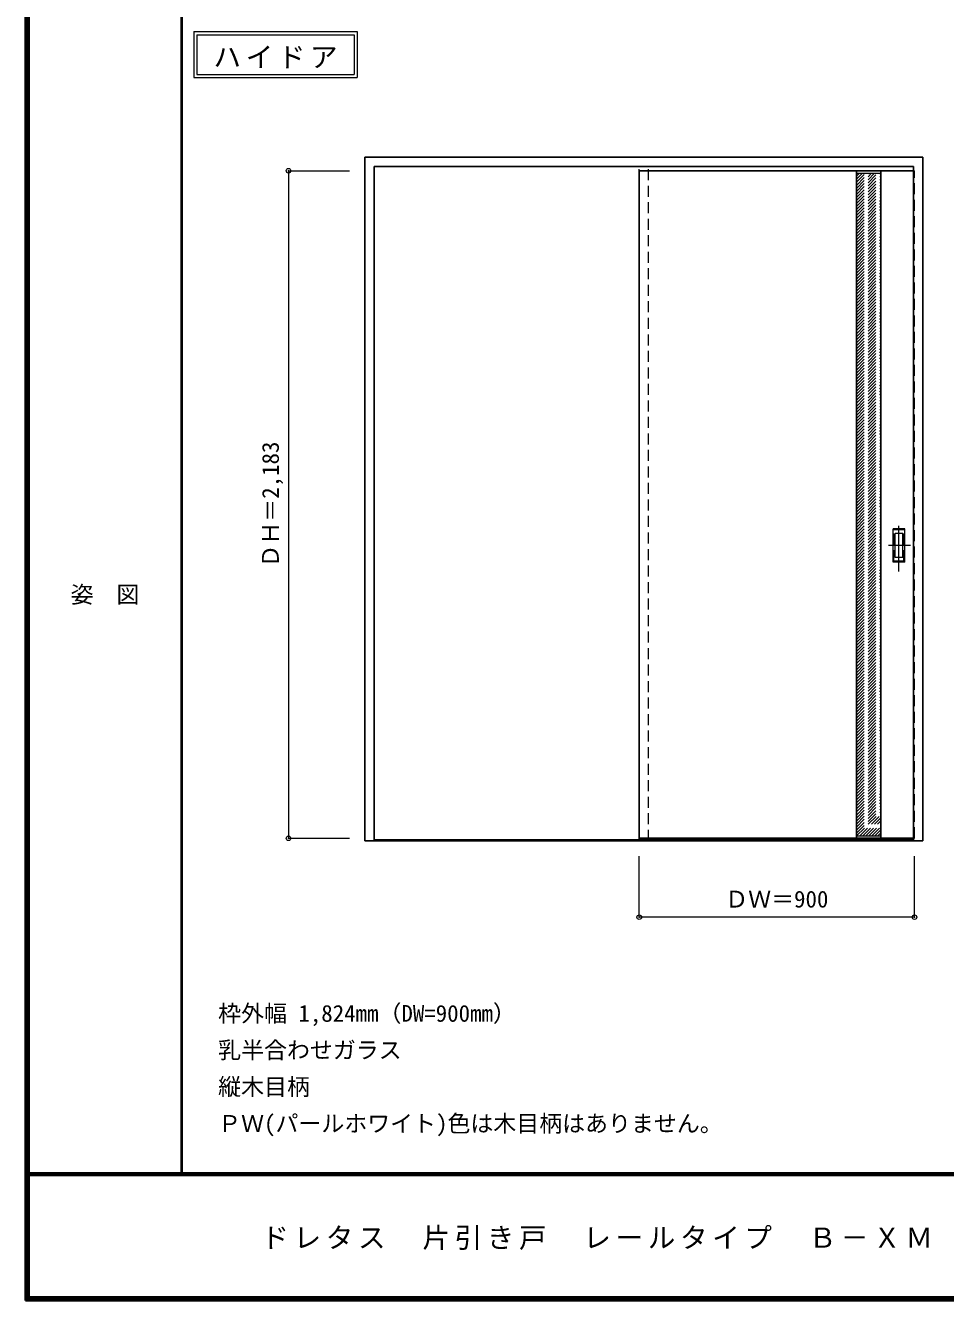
# Model space of a CAD drawing. Units: millimetres, scale not verified. Extents: x -6000 to 5700, y -4307 to 4175.
# Drawn here: x -6000 to -2992, y -4205 to -36 of the extents above; entities that cross this region are included whole.
import ezdxf
from ezdxf.enums import TextEntityAlignment as Align

# ---------------------------------------------------------------- set-up
doc = ezdxf.new("R2010")
doc.units = ezdxf.units.MM
doc.header["$LTSCALE"] = 30
doc.header["$PDMODE"] = 32
doc.header["$PDSIZE"] = 15
doc.linetypes.add('CHAIN1', pattern=[8, 5, -1, 1, -1])
doc.linetypes.add('DASHED1', pattern=[1.8, 1.2, -0.6])
for name, color, linetype, lineweight in [('0-2_扉', 4, 'DASHED1', 9), ('0-3_仕上げ', 3, 'Continuous', 25), ('0-4_枠', 3, 'Continuous', 25), ('0-6_引手', 7, 'Continuous', 18), ('0-A_文字', 7, 'Continuous', 18), ('0-B_寸法', 7, 'Continuous', 9), ('0-C_ハッチ', 4, 'DASHED1', 9), ('F-1_枠', 6, 'Continuous', 40), ('F-A_文字', 7, 'Continuous', 18)]:
    doc.layers.add(name, color=color, linetype=linetype, lineweight=lineweight)
doc.styles.add('ＭＳ ゴシック', font='')
doc.styles.get('ＭＳ ゴシック').set_extended_font_data('MS Gothic')

msp = doc.modelspace()

# ---------------------------------------------------------------- linework, layer by layer
at = {"layer": '0-2_扉'}
for p, q in [((-3993, -510.5), (-3993, -514.5)), ((-3096, -510.5), (-3093, -510.5)), ((-3093, -2693.5), (-3093, -510.5)), ((-3096, -2693.5), (-3093, -2693.5))]:
    msp.add_line(p, q, dxfattribs=at)
at = {"layer": '0-2_扉', "color": 3, "linetype": 'Continuous', "lineweight": 25}
for p, q in [((-3993, -510.5), (-3993, -2693.5)), ((-3096, -510.5), (-3993, -510.5)), ((-3096, -2693.5), (-3993, -2693.5))]:
    msp.add_line(p, q, dxfattribs=at)
at = {"layer": '0-3_仕上げ'}
for p, q in [((-3283, -2693.72), (-3283, -510.5)), ((-3203, -2693.72), (-3203, -510.5))]:
    msp.add_line(p, q, dxfattribs=at)
at = {"layer": '0-3_仕上げ', "color": 7, "lineweight": 18}
for p, q in [((-3283, -518.5), (-3203, -518.5)), ((-3283, -2685.72), (-3203, -2685.72))]:
    msp.add_line(p, q, dxfattribs=at)
at = {"layer": '0-4_枠'}
for p, q in [((-4890, -466.5), (-3066, -466.5)), ((-4890, -2701.5), (-4890, -466.5)), ((-4860, -496.5), (-3096, -496.5)), ((-3096, -2701.5), (-3096, -496.5)), ((-3066, -2701.5), (-3066, -466.5)), ((-3096, -2698.5), (-4860, -2698.5)), ((-3096, -2701.5), (-4860, -2701.5)), ((-3096, -2701.5), (-3066, -2701.5))]:
    msp.add_line(p, q, dxfattribs=at)
at = {"layer": '0-4_枠', "color": 4, "linetype": 'DASHED1', "lineweight": 9}
for p, q in [((-3993, -2701.5), (-3993, -496.5)), ((-3963, -2701.5), (-3963, -496.5)), ((-3993, -2701.5), (-3963, -2701.5))]:
    msp.add_line(p, q, dxfattribs=at)
at = {"layer": '0-4_枠'}
msp.add_lwpolyline([(-4890, -2701.5), (-4860, -2701.5), (-4860, -496.5)], dxfattribs=at)
at = {"layer": '0-6_引手', "linetype": 'CHAIN1'}
for p, q in [((-3144, -1821.23), (-3144, -1650.38)), ((-3105.93, -1736), (-3178.44, -1736))]:
    msp.add_line(p, q, dxfattribs=at)
at = {"layer": '0-6_引手'}
for p, q in [((-3125, -1681), (-3163, -1681)), ((-3163, -1791), (-3163, -1681)), ((-3131.5, -1697), (-3156.5, -1697)), ((-3156.5, -1775), (-3156.5, -1697)), ((-3131.5, -1775), (-3131.5, -1697)), ((-3125, -1791), (-3125, -1681)), ((-3125, -1791), (-3163, -1791)), ((-3131.5, -1775), (-3156.5, -1775))]:
    msp.add_line(p, q, dxfattribs=at)
at = {"layer": '0-6_引手', "linetype": 'DASHED1'}
for p, q in [((-3160, -1787), (-3160, -1685)), ((-3128, -1787), (-3160, -1787))]:
    msp.add_line(p, q, dxfattribs=at)
msp.add_lwpolyline([(-3128, -1787), (-3128, -1685), (-3160, -1685)], dxfattribs=at)
at = {"layer": '0-A_文字'}
for p, q in [((-5450, -55.5), (-5450, -205.5)), ((-5440, -65.5), (-4925.67, -65.5)), ((-4925.67, -65.5), (-4925.67, -195.5)), ((-5450, -205.5), (-4915.67, -205.5))]:
    msp.add_line(p, q, dxfattribs=at)
for points in [[(-5450, -55.5), (-4915.67, -55.5), (-4915.67, -205.5)], [(-5440, -65.5), (-5440, -195.5), (-4925.67, -195.5)]]:
    msp.add_lwpolyline(points, dxfattribs=at)
at = {"layer": '0-B_寸法', "color": 4}
for p, q in [((-5140, -510.5), (-4940, -510.5)), ((-5140, -510.5), (-5140, -2693.5)), ((-5140, -2693.5), (-4940, -2693.5)), ((-3993, -2951.5), (-3993, -2751.5)), ((-3093, -2951.5), (-3093, -2751.5)), ((-3093, -2951.5), (-3993, -2951.5))]:
    msp.add_line(p, q, dxfattribs=at)
at = {"layer": '0-B_寸法'}
for p in [(-5140, -510.5), (-5140, -2693.5), (-3993, -2951.5), (-3093, -2951.5)]:
    msp.add_point(p, dxfattribs=at)
at = {"layer": '0-C_ハッチ'}
for p, q in [((-3283, -538.44), (-3263.06, -518.5)), ((-3283, -528.54), (-3272.96, -518.5)), ((-3283, -558.24), (-3243.26, -518.5)), ((-3283, -548.34), (-3253.16, -518.5)), ((-3283, -578.04), (-3223.46, -518.5)), ((-3283, -568.14), (-3233.36, -518.5)), ((-3283, -587.94), (-3213.56, -518.5)), ((-3283, -597.84), (-3203.66, -518.5)), ((-3283, -518.64), (-3282.86, -518.5)), ((-3283, -607.74), (-3203, -527.74)), ((-3283, -617.64), (-3203, -537.64)), ((-3283, -627.53), (-3203, -547.53)), ((-3283, -637.43), (-3203, -557.43)), ((-3283, -647.33), (-3203, -567.33)), ((-3283, -657.23), (-3203, -577.23)), ((-3283, -667.13), (-3203, -587.13)), ((-3283, -677.03), (-3203, -597.03)), ((-3283, -686.93), (-3203, -606.93)), ((-3283, -696.83), (-3203, -616.83)), ((-3283, -706.73), (-3203, -626.73)), ((-3283, -716.63), (-3203, -636.63)), ((-3283, -726.53), (-3203, -646.53)), ((-3283, -736.43), (-3203, -656.43)), ((-3283, -746.33), (-3203, -666.33)), ((-3283, -756.23), (-3203, -676.23)), ((-3283, -766.13), (-3203, -686.13)), ((-3283, -776.03), (-3203, -696.03)), ((-3283, -785.93), (-3203, -705.93)), ((-3283, -795.83), (-3203, -715.83)), ((-3283, -805.73), (-3203, -725.73)), ((-3283, -815.62), (-3203, -735.62)), ((-3283, -825.52), (-3203, -745.52)), ((-3283, -835.42), (-3203, -755.42)), ((-3283, -845.32), (-3203, -765.32)), ((-3283, -855.22), (-3203, -775.22)), ((-3283, -865.12), (-3203, -785.12)), ((-3283, -875.02), (-3203, -795.02)), ((-3283, -884.92), (-3203, -804.92)), ((-3283, -894.82), (-3203, -814.82)), ((-3283, -904.72), (-3203, -824.72)), ((-3283, -914.62), (-3203, -834.62)), ((-3283, -924.52), (-3203, -844.52)), ((-3283, -934.42), (-3203, -854.42)), ((-3283, -944.32), (-3203, -864.32)), ((-3283, -954.22), (-3203, -874.22)), ((-3283, -964.12), (-3203, -884.12)), ((-3283, -974.02), (-3203, -894.02)), ((-3283, -983.92), (-3203, -903.92)), ((-3283, -993.82), (-3203, -913.82)), ((-3283, -1003.72), (-3203, -923.72)), ((-3283, -1013.61), (-3203, -933.61)), ((-3283, -1023.51), (-3203, -943.51)), ((-3283, -1033.41), (-3203, -953.41)), ((-3283, -1043.31), (-3203, -963.31)), ((-3283, -1053.21), (-3203, -973.21)), ((-3283, -1063.11), (-3203, -983.11)), ((-3283, -1073.01), (-3203, -993.01)), ((-3283, -1082.91), (-3203, -1002.91)), ((-3283, -1092.81), (-3203, -1012.81)), ((-3283, -1102.71), (-3203, -1022.71)), ((-3283, -1112.61), (-3203, -1032.61)), ((-3283, -1122.51), (-3203, -1042.51)), ((-3283, -1132.41), (-3203, -1052.41)), ((-3283, -1142.31), (-3203, -1062.31)), ((-3283, -1152.21), (-3203, -1072.21)), ((-3283, -1162.11), (-3203, -1082.11)), ((-3283, -1172.01), (-3203, -1092.01)), ((-3283, -1181.91), (-3203, -1101.91)), ((-3283, -1191.81), (-3203, -1111.81)), ((-3283, -1201.71), (-3203, -1121.71)), ((-3283, -1211.6), (-3203, -1131.6)), ((-3283, -1221.5), (-3203, -1141.5)), ((-3283, -1231.4), (-3203, -1151.4)), ((-3283, -1241.3), (-3203, -1161.3)), ((-3283, -1251.2), (-3203, -1171.2)), ((-3283, -1261.1), (-3203, -1181.1)), ((-3283, -1271), (-3203, -1191)), ((-3283, -1280.9), (-3203, -1200.9)), ((-3283, -1290.8), (-3203, -1210.8)), ((-3283, -1300.7), (-3203, -1220.7)), ((-3283, -1310.6), (-3203, -1230.6)), ((-3283, -1320.5), (-3203, -1240.5)), ((-3283, -1330.4), (-3203, -1250.4)), ((-3283, -1340.3), (-3203, -1260.3)), ((-3283, -1350.2), (-3203, -1270.2)), ((-3283, -1360.1), (-3203, -1280.1)), ((-3283, -1370), (-3203, -1290)), ((-3283, -1379.9), (-3203, -1299.9)), ((-3283, -1389.8), (-3203, -1309.8)), ((-3283, -1399.7), (-3203, -1319.7)), ((-3283, -1409.59), (-3203, -1329.59)), ((-3283, -1419.49), (-3203, -1339.49)), ((-3283, -1429.39), (-3203, -1349.39)), ((-3283, -1439.29), (-3203, -1359.29)), ((-3283, -1449.19), (-3203, -1369.19)), ((-3283, -1459.09), (-3203, -1379.09)), ((-3283, -1468.99), (-3203, -1388.99)), ((-3283, -1478.89), (-3203, -1398.89)), ((-3283, -1488.79), (-3203, -1408.79)), ((-3283, -1498.69), (-3203, -1418.69)), ((-3283, -1508.59), (-3203, -1428.59)), ((-3283, -1518.49), (-3203, -1438.49)), ((-3283, -1528.39), (-3203, -1448.39)), ((-3283, -1538.29), (-3203, -1458.29)), ((-3283, -1548.19), (-3203, -1468.19)), ((-3283, -1558.09), (-3203, -1478.09)), ((-3283, -1567.99), (-3203, -1487.99)), ((-3283, -1577.89), (-3203, -1497.89)), ((-3283, -1587.79), (-3203, -1507.79)), ((-3283, -1597.69), (-3203, -1517.69)), ((-3283, -1607.58), (-3203, -1527.58)), ((-3283, -1617.48), (-3203, -1537.48)), ((-3283, -1627.38), (-3203, -1547.38)), ((-3283, -1637.28), (-3203, -1557.28)), ((-3283, -1647.18), (-3203, -1567.18)), ((-3283, -1657.08), (-3203, -1577.08)), ((-3283, -1666.98), (-3203, -1586.98)), ((-3283, -1676.88), (-3203, -1596.88)), ((-3283, -1686.78), (-3203, -1606.78)), ((-3283, -1696.68), (-3203, -1616.68)), ((-3283, -1706.58), (-3203, -1626.58)), ((-3283, -1716.48), (-3203, -1636.48)), ((-3283, -1726.38), (-3203, -1646.38)), ((-3283, -1736.28), (-3203, -1656.28)), ((-3283, -1746.18), (-3203, -1666.18)), ((-3283, -1756.08), (-3203, -1676.08)), ((-3283, -1765.98), (-3203, -1685.98)), ((-3283, -1775.88), (-3203, -1695.88)), ((-3283, -1785.78), (-3203, -1705.78)), ((-3283, -1795.67), (-3203, -1715.67)), ((-3283, -1805.57), (-3203, -1725.57)), ((-3283, -1815.47), (-3203, -1735.47)), ((-3283, -1825.37), (-3203, -1745.37)), ((-3283, -1835.27), (-3203, -1755.27)), ((-3283, -1845.17), (-3203, -1765.17)), ((-3283, -1855.07), (-3203, -1775.07)), ((-3283, -1864.97), (-3203, -1784.97)), ((-3283, -1874.87), (-3203, -1794.87)), ((-3283, -1884.77), (-3203, -1804.77)), ((-3283, -1894.67), (-3203, -1814.67)), ((-3283, -1904.57), (-3203, -1824.57)), ((-3283, -1914.47), (-3203, -1834.47)), ((-3283, -1924.37), (-3203, -1844.37)), ((-3283, -1934.27), (-3203, -1854.27)), ((-3283, -1944.17), (-3203, -1864.17)), ((-3283, -1954.07), (-3203, -1874.07)), ((-3283, -1963.97), (-3203, -1883.97)), ((-3283, -1973.87), (-3203, -1893.87)), ((-3283, -1983.77), (-3203, -1903.77)), ((-3283, -1993.66), (-3203, -1913.66)), ((-3283, -2003.56), (-3203, -1923.56)), ((-3283, -2013.46), (-3203, -1933.46)), ((-3283, -2023.36), (-3203, -1943.36)), ((-3283, -2033.26), (-3203, -1953.26)), ((-3283, -2043.16), (-3203, -1963.16)), ((-3283, -2053.06), (-3203, -1973.06)), ((-3283, -2062.96), (-3203, -1982.96)), ((-3283, -2072.86), (-3203, -1992.86)), ((-3283, -2082.76), (-3203, -2002.76)), ((-3283, -2092.66), (-3203, -2012.66)), ((-3283, -2102.56), (-3203, -2022.56)), ((-3283, -2112.46), (-3203, -2032.46)), ((-3283, -2122.36), (-3203, -2042.36)), ((-3283, -2132.26), (-3203, -2052.26)), ((-3283, -2142.16), (-3203, -2062.16)), ((-3283, -2152.06), (-3203, -2072.06)), ((-3283, -2161.96), (-3203, -2081.96)), ((-3283, -2171.86), (-3203, -2091.86)), ((-3283, -2181.76), (-3203, -2101.76)), ((-3283, -2191.65), (-3203, -2111.65)), ((-3283, -2201.55), (-3203, -2121.55)), ((-3283, -2211.45), (-3203, -2131.45)), ((-3283, -2221.35), (-3203, -2141.35)), ((-3283, -2231.25), (-3203, -2151.25)), ((-3283, -2241.15), (-3203, -2161.15)), ((-3283, -2251.05), (-3203, -2171.05)), ((-3283, -2260.95), (-3203, -2180.95)), ((-3283, -2270.85), (-3203, -2190.85)), ((-3283, -2280.75), (-3203, -2200.75)), ((-3283, -2290.65), (-3203, -2210.65)), ((-3283, -2300.55), (-3203, -2220.55)), ((-3283, -2310.45), (-3203, -2230.45)), ((-3283, -2320.35), (-3203, -2240.35)), ((-3283, -2330.25), (-3203, -2250.25)), ((-3283, -2340.15), (-3203, -2260.15)), ((-3283, -2350.05), (-3203, -2270.05)), ((-3283, -2359.95), (-3203, -2279.95)), ((-3283, -2369.85), (-3203, -2289.85)), ((-3283, -2379.75), (-3203, -2299.75)), ((-3283, -2389.64), (-3203, -2309.64)), ((-3283, -2399.54), (-3203, -2319.54)), ((-3283, -2409.44), (-3203, -2329.44)), ((-3283, -2419.34), (-3203, -2339.34)), ((-3283, -2429.24), (-3203, -2349.24)), ((-3283, -2439.14), (-3203, -2359.14)), ((-3283, -2449.04), (-3203, -2369.04)), ((-3283, -2458.94), (-3203, -2378.94)), ((-3283, -2468.84), (-3203, -2388.84)), ((-3283, -2478.74), (-3203, -2398.74)), ((-3283, -2488.64), (-3203, -2408.64)), ((-3283, -2498.54), (-3203, -2418.54)), ((-3283, -2508.44), (-3203, -2428.44)), ((-3283, -2518.34), (-3203, -2438.34)), ((-3283, -2528.24), (-3203, -2448.24)), ((-3283, -2538.14), (-3203, -2458.14)), ((-3283, -2548.04), (-3203, -2468.04)), ((-3283, -2557.94), (-3203, -2477.94)), ((-3283, -2567.84), (-3203, -2487.84)), ((-3283, -2577.74), (-3203, -2497.74)), ((-3283, -2587.63), (-3203, -2507.63)), ((-3283, -2597.53), (-3203, -2517.53)), ((-3283, -2607.43), (-3203, -2527.43)), ((-3283, -2617.33), (-3203, -2537.33)), ((-3283, -2627.23), (-3203, -2547.23)), ((-3283, -2637.13), (-3203, -2557.13)), ((-3283, -2647.03), (-3203, -2567.03)), ((-3283, -2656.93), (-3203, -2576.93)), ((-3283, -2666.83), (-3203, -2586.83)), ((-3283, -2676.73), (-3203, -2596.73)), ((-3282.09, -2685.72), (-3203, -2606.63)), ((-3272.19, -2685.72), (-3203, -2616.53)), ((-3262.29, -2685.72), (-3203, -2626.43)), ((-3252.39, -2685.72), (-3203, -2636.33)), ((-3242.49, -2685.72), (-3203, -2646.23)), ((-3232.59, -2685.72), (-3203, -2656.13)), ((-3222.69, -2685.72), (-3203, -2666.03)), ((-3212.79, -2685.72), (-3203, -2675.93))]:
    msp.add_line(p, q, dxfattribs=at)
at = {"layer": 'F-1_枠'}
for p, q in [((-6000, 4175), (-6000, -4205)), ((-5995, 4175), (-5995, -4205)), ((-5990, 4175), (-5990, -4205)), ((-5490, 4175), (-5490, -3790)), ((5700, -3790), (-6000, -3790)), ((5700, -3795), (-6000, -3795)), ((5700, -4195), (-6000, -4195)), ((5700, -4200), (-6000, -4200)), ((5700, -4205), (-6000, -4205))]:
    msp.add_line(p, q, dxfattribs=at)

# ---------------------------------------------------------------- texts
at = {"layer": '0-A_文字', "style": 'ＭＳ ゴシック'}
for s, p in [('枠外幅 1,824mm（DW=900mm）', (-5370, -3310)), ('乳半合わせガラス', (-5370, -3430)), ('縦木目柄', (-5370, -3550)), ('ＰＷ(パールホワイト)色は木目柄はありません。', (-5370, -3670))]:
    msp.add_text(s, height=54.99, dxfattribs=at).set_placement(p, align=Align.BOTTOM_LEFT)
at = {"layer": '0-A_文字', "insert": (-5385.34, -175.5), "char_height": 65.98, "attachment_point": 7, "style": 'ＭＳ ゴシック'}
msp.add_mtext('\\T1.17;ハイドア', dxfattribs=at)
at = {"layer": '0-B_寸法', "style": 'ＭＳ ゴシック'}
msp.add_text('ＤＨ＝2,183', height=54.99, rotation=90, dxfattribs=at).set_placement((-5155, -1808.25), align=Align.BOTTOM_LEFT)
msp.add_text('ＤＷ＝900', height=54.99, dxfattribs=at).set_placement((-3711.75, -2936.5), align=Align.BOTTOM_LEFT)
at = {"layer": 'F-A_文字', "style": 'ＭＳ ゴシック'}
msp.add_text('姿\u3000図', height=54.99, dxfattribs=at).set_placement((-5852.5, -1940.25), align=Align.BOTTOM_LEFT)
at = {"layer": 'F-A_文字', "insert": (-5228.57, -4040), "char_height": 65.98, "attachment_point": 7, "style": 'ＭＳ ゴシック'}
msp.add_mtext('\\T1.17;ドレタス\u3000片引き戸\u3000レールタイプ\u3000Ｂ－ＸＭ', dxfattribs=at)

doc.saveas('drawing.dxf')
